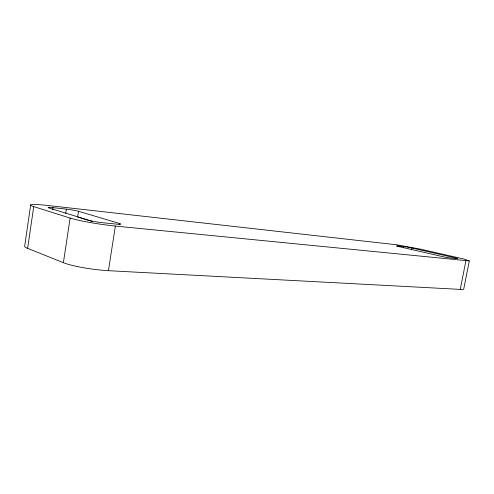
<?xml version="1.0" encoding="UTF-8"?>
<svg xmlns="http://www.w3.org/2000/svg" width="494" height="494" viewBox="0 0 494 494"><rect width="100%" height="100%" fill="white"/><g stroke="black" fill="none" stroke-linecap="round" stroke-linejoin="round"><path stroke-width="0.74" d="M30.684 204.887L24.7 245.932A30.677 3.859 7.9 0 0 27.627 248.346L63.399 262.703A32.406 4.465 8.1 0 0 108.408 270.687L462.656 289.515L463.705 289.212L469.3 260.918L464.132 259.078L420.45 249.143L397.096 244.845L47.572 205.455A30.819 2.414 8.7 0 0 33.728 206.609L27.627 248.346M52.765 209.82L53.086 207.647L66.387 209.123A9.09 0.704 8.8 0 1 78.472 211.265L119.4 223.449L119.184 224.807M65.745 213.408L66.387 209.123M63.399 262.703L70.117 218.064L33.728 206.609M78.472 211.265L77.607 216.971L92.193 221.473M108.408 270.687L115.368 226.073L469.3 260.918M403.536 247.858L403.777 246.586A5.94 0.327 10.5 0 1 411.934 248.025L454.974 257.806A6.292 0.358 10.7 0 1 456.623 258.621L450.75 258.022A6.342 0.364 10.6 0 1 442.025 256.485L398.769 246.574A5.99 0.333 10.4 0 1 397.787 245.919L403.777 246.586M411.57 249.939L411.934 248.025M460.241 289.503L465.885 260.881M115.368 226.073A32.567 2.791 8.8 0 1 70.117 218.064M119.4 223.449A9.645 0.827 8.9 0 1 116.281 224.109L102.443 222.708A9.818 0.846 8.8 0 1 89.062 220.343L49.097 208.023A9.25 0.722 8.7 0 1 53.086 207.647"/></g></svg>
